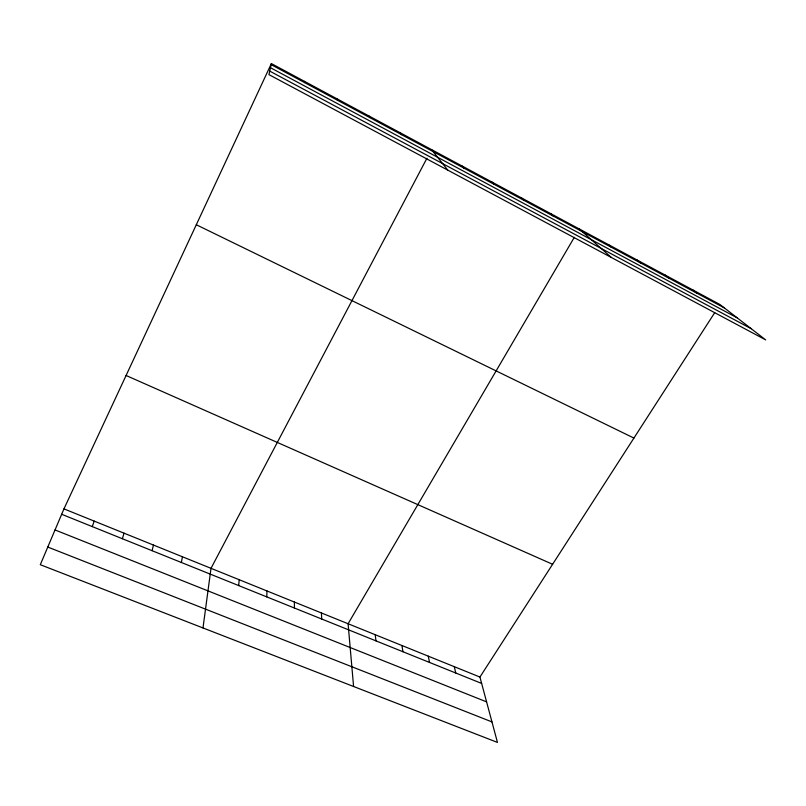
<?xml version="1.0" encoding="UTF-8"?>
<svg xmlns="http://www.w3.org/2000/svg" width="806" height="806" viewBox="0 0 806 806"><rect width="100%" height="100%" fill="white"/><g stroke="black" fill="none" stroke-linecap="round" stroke-linejoin="round"><path stroke-width="1.21" d="M266.756 596.883L266.988 590.959M238.687 585.579L239.191 579.726M202.991 627.945L211.011 568.331L426.938 158.228M181.37 562.487L182.428 556.775M271.37 63.573L268.962 74.636L765.7 339.91L719.97 304.527L271.37 63.573L63.956 508.878L40.3 564.704L497.463 742.427L479.933 677.05L714.69 312.718M152.092 550.7L153.442 545.058M122.381 538.73L124.043 533.169M92.247 526.6L94.221 521.109M574.305 237.347L348.091 623.753L353.582 686.49M47.776 547.052L491.962 721.904M55.03 529.945L486.592 701.875M61.669 514.278L481.645 683.438M63.956 508.878L479.933 677.05M126.089 375.485L552.594 564.281M196.301 224.743L633.919 438.071M270.473 67.704L737.198 317.856M269.728 71.099L751.222 328.707M271.138 64.631L724.382 307.942M692.686 289.878L696.858 293.162M664.99 274.997L668.899 278.161M636.851 259.885L640.498 262.907M608.268 244.53L611.643 247.422M579.232 228.934L611.321 257.467M550.609 213.56L553.41 216.159M521.532 197.944L524.031 200.392M491.992 182.075L494.189 184.373M461.979 165.955L463.873 168.091M431.492 149.573L447.824 170.157M400.501 132.94L401.731 134.733M369.017 116.024L369.894 117.646M336.999 98.826L337.523 100.266M454.282 666.683L455.773 673.01M428.278 656.165L429.538 662.451M401.922 645.505L402.95 651.732M375.193 634.705L375.979 640.871M304.456 81.346L304.608 82.595M321.423 612.963L321.715 619.018M294.392 602.042L294.422 608.026"/></g></svg>
